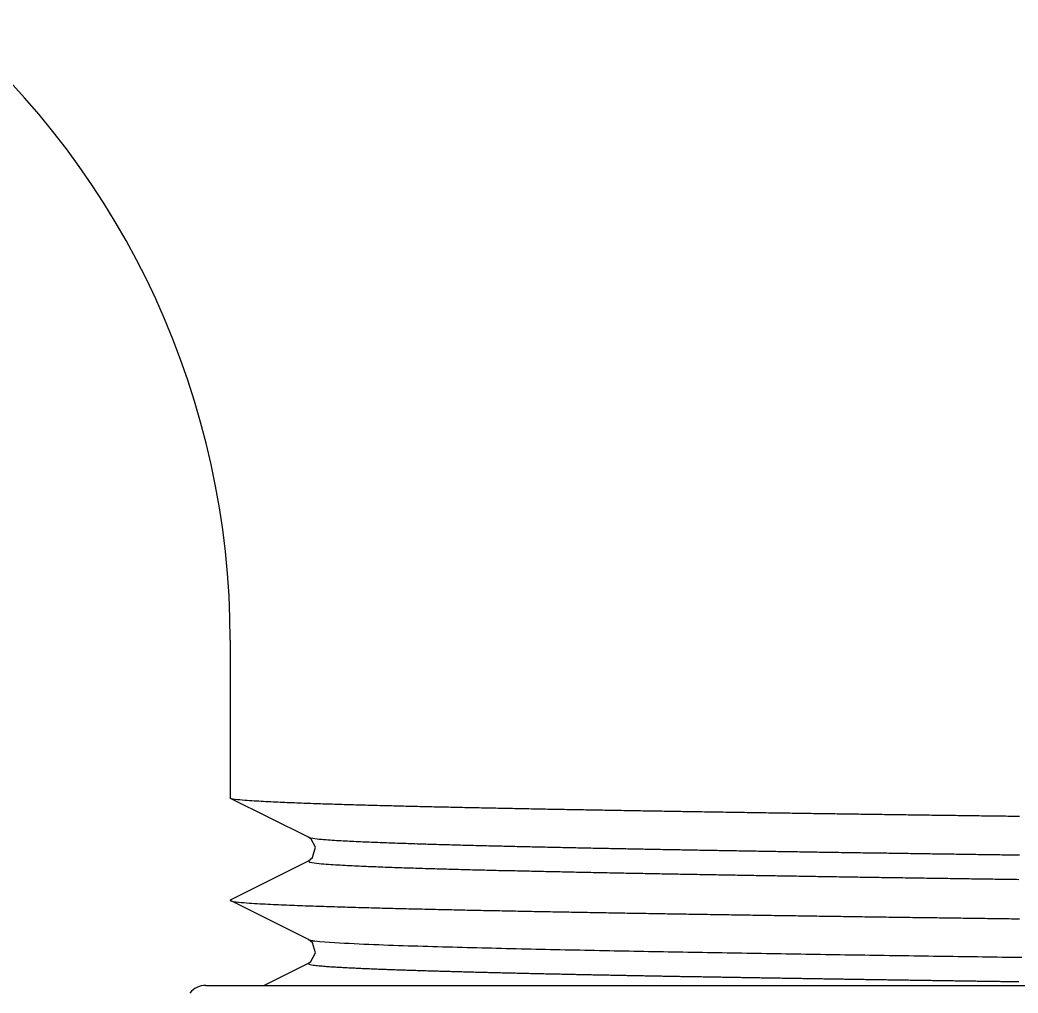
# Model space of a CAD drawing. Header units: millimetres. Extents: x 0 to 3800, y -67 to 2530.
# Drawn here: x 3384.43 to 3399.45, y 898.59 to 913.24 of the extents above; entities that cross this region are included whole.
import ezdxf

# ---------------------------------------------------------------- set-up
doc = ezdxf.new("R2010")
doc.units = ezdxf.units.MM
doc.layers.add('내부선 및 부속', color=4, linetype='Continuous')

msp = doc.modelspace()

# ---------------------------------------------------------------- linework, layer by layer
at = {"layer": '내부선 및 부속', "linetype": 'Continuous'}
for p, q in [((3387.595, 903.901), (3387.595, 901.526)), ((3387.595, 903.901), (3387.595, 901.526)), ((3387.601, 901.52), (3387.595, 901.526)), ((3388.774, 900.933), (3387.601, 901.52)), ((3387.601, 899.992), (3388.774, 900.578)), ((3387.601, 899.992), (3387.595, 899.986)), ((3387.595, 899.986), (3387.601, 899.98)), ((3388.774, 899.393), (3387.601, 899.98)), ((3388.102, 898.703), (3388.774, 899.038)), ((3387.227, 898.703), (3429.025, 898.703))]:
    msp.add_line(p, q, dxfattribs=at)
at = {"layer": '내부선 및 부속', "linetype": 'Continuous', "flags": 128}
for points in [[(3399.478, 901.247), (3399.442, 901.247), (3399.406, 901.248), (3399.371, 901.248), (3399.335, 901.249), (3399.299, 901.249), (3399.264, 901.25), (3399.228, 901.25), (3399.192, 901.25), (3399.157, 901.251), (3399.121, 901.251), (3399.085, 901.252), (3399.05, 901.252), (3399.014, 901.253), (3398.978, 901.253), (3398.943, 901.254), (3398.907, 901.254), (3398.871, 901.255), (3398.836, 901.255), (3398.8, 901.256), (3398.764, 901.256), (3398.729, 901.257), (3398.693, 901.257), (3398.657, 901.258), (3398.622, 901.258), (3398.586, 901.259), (3398.55, 901.259), (3398.514, 901.26), (3398.479, 901.26), (3398.443, 901.26), (3398.407, 901.261), (3398.372, 901.261), (3398.336, 901.262), (3398.3, 901.262), (3398.265, 901.263), (3398.229, 901.263), (3398.193, 901.264), (3398.158, 901.264), (3398.122, 901.265), (3398.086, 901.265), (3398.051, 901.266), (3398.015, 901.266), (3397.979, 901.267), (3397.944, 901.267), (3397.908, 901.268), (3397.872, 901.268), (3397.837, 901.269), (3397.801, 901.269), (3397.765, 901.27), (3397.73, 901.27), (3397.694, 901.271), (3397.658, 901.271), (3397.623, 901.272), (3397.587, 901.272), (3397.551, 901.273), (3397.515, 901.273), (3397.48, 901.274), (3397.444, 901.274), (3397.408, 901.275), (3397.373, 901.275), (3397.337, 901.276), (3397.301, 901.276), (3397.266, 901.277), (3397.23, 901.277), (3397.194, 901.278), (3397.159, 901.278), (3397.123, 901.279), (3397.087, 901.279), (3397.052, 901.28), (3397.016, 901.28), (3396.98, 901.281), (3396.945, 901.281), (3396.909, 901.282), (3396.873, 901.282), (3396.838, 901.283), (3396.802, 901.283), (3396.766, 901.284), (3396.731, 901.284), (3396.695, 901.285), (3396.659, 901.285), (3396.623, 901.286), (3396.588, 901.286), (3396.552, 901.287), (3396.552, 901.287), (3396.516, 901.287), (3396.481, 901.288), (3396.445, 901.288), (3396.409, 901.289), (3396.374, 901.289), (3396.338, 901.29), (3396.302, 901.291), (3396.267, 901.291), (3396.231, 901.292), (3396.195, 901.292), (3396.16, 901.293), (3396.124, 901.293), (3396.088, 901.294), (3396.053, 901.294), (3396.017, 901.295), (3395.981, 901.295), (3395.946, 901.296), (3395.91, 901.296), (3395.874, 901.297), (3395.839, 901.297), (3395.803, 901.298), (3395.767, 901.298), (3395.732, 901.299), (3395.696, 901.299), (3395.66, 901.3), (3395.624, 901.301), (3395.589, 901.301), (3395.553, 901.302), (3395.517, 901.302), (3395.482, 901.303), (3395.446, 901.303), (3395.41, 901.304), (3395.375, 901.304), (3395.339, 901.305), (3395.303, 901.305), (3395.268, 901.306), (3395.232, 901.307), (3395.196, 901.307), (3395.161, 901.308), (3395.125, 901.308), (3395.089, 901.309), (3395.054, 901.309), (3395.018, 901.31), (3394.982, 901.31), (3394.947, 901.311), (3394.911, 901.311), (3394.875, 901.312), (3394.84, 901.313), (3394.804, 901.313), (3394.768, 901.314), (3394.733, 901.314), (3394.697, 901.315), (3394.661, 901.315), (3394.625, 901.316), (3394.59, 901.317), (3394.554, 901.317), (3394.518, 901.318), (3394.483, 901.318), (3394.447, 901.319), (3394.411, 901.319), (3394.376, 901.32), (3394.34, 901.321), (3394.304, 901.321), (3394.269, 901.322), (3394.233, 901.322), (3394.197, 901.323), (3394.162, 901.323), (3394.126, 901.324), (3394.09, 901.325), (3394.055, 901.325), (3394.019, 901.326), (3393.983, 901.326), (3393.948, 901.327), (3393.912, 901.328), (3393.876, 901.328), (3393.841, 901.329), (3393.805, 901.329), (3393.769, 901.33), (3393.734, 901.331), (3393.698, 901.331), (3393.662, 901.332), (3393.626, 901.332), (3393.591, 901.333), (3393.555, 901.334), (3393.519, 901.334), (3393.484, 901.335), (3393.448, 901.335), (3393.412, 901.336), (3393.377, 901.337), (3393.341, 901.337), (3393.305, 901.338), (3393.27, 901.338), (3393.234, 901.339), (3393.198, 901.34), (3393.163, 901.34), (3393.127, 901.341), (3393.091, 901.342), (3393.056, 901.342), (3393.02, 901.343), (3392.984, 901.343), (3392.984, 901.343), (3392.949, 901.344), (3392.913, 901.345), (3392.877, 901.345), (3392.842, 901.346), (3392.806, 901.347), (3392.77, 901.347), (3392.735, 901.348), (3392.699, 901.348), (3392.663, 901.349), (3392.628, 901.35), (3392.592, 901.35), (3392.556, 901.351), (3392.52, 901.352), (3392.485, 901.352), (3392.449, 901.353), (3392.413, 901.354), (3392.378, 901.354), (3392.342, 901.355), (3392.306, 901.356), (3392.271, 901.356), (3392.235, 901.357), (3392.199, 901.358), (3392.164, 901.358), (3392.128, 901.359), (3392.092, 901.36), (3392.057, 901.36), (3392.021, 901.361), (3391.985, 901.362), (3391.95, 901.363), (3391.914, 901.363), (3391.878, 901.364), (3391.843, 901.365), (3391.807, 901.365), (3391.771, 901.366), (3391.736, 901.367), (3391.7, 901.367), (3391.664, 901.368), (3391.629, 901.369), (3391.593, 901.37), (3391.557, 901.37), (3391.522, 901.371), (3391.486, 901.372), (3391.45, 901.372), (3391.415, 901.373), (3391.379, 901.374), (3391.343, 901.375), (3391.307, 901.375), (3391.272, 901.376), (3391.236, 901.377), (3391.2, 901.378), (3391.165, 901.378), (3391.129, 901.379), (3391.093, 901.38), (3391.058, 901.381), (3391.022, 901.381), (3390.986, 901.382), (3390.951, 901.383), (3390.915, 901.384), (3390.879, 901.385), (3390.844, 901.385), (3390.808, 901.386), (3390.772, 901.387), (3390.737, 901.388), (3390.701, 901.389), (3390.665, 901.389), (3390.63, 901.39), (3390.594, 901.391), (3390.558, 901.392), (3390.523, 901.393), (3390.487, 901.393), (3390.451, 901.394), (3390.416, 901.395), (3390.38, 901.396), (3390.344, 901.397), (3390.309, 901.398), (3390.273, 901.399), (3390.237, 901.399), (3390.202, 901.4), (3390.166, 901.401), (3390.13, 901.402), (3390.095, 901.403), (3390.059, 901.404), (3390.023, 901.405), (3389.988, 901.406), (3389.952, 901.407), (3389.916, 901.407), (3389.881, 901.408), (3389.845, 901.409), (3389.809, 901.41), (3389.774, 901.411), (3389.738, 901.412), (3389.702, 901.413), (3389.667, 901.414), (3389.631, 901.415), (3389.595, 901.416), (3389.56, 901.417), (3389.524, 901.418), (3389.488, 901.419), (3389.453, 901.42), (3389.417, 901.421), (3389.417, 901.421), (3389.381, 901.422), (3389.346, 901.423), (3389.31, 901.424), (3389.274, 901.425), (3389.239, 901.426), (3389.203, 901.427), (3389.167, 901.429), (3389.132, 901.43), (3389.096, 901.431), (3389.06, 901.432), (3389.025, 901.433), (3388.989, 901.434), (3388.953, 901.435), (3388.918, 901.437), (3388.882, 901.438), (3388.846, 901.439), (3388.811, 901.44), (3388.775, 901.442), (3388.739, 901.443), (3388.704, 901.444), (3388.668, 901.446), (3388.632, 901.447), (3388.597, 901.448), (3388.561, 901.45), (3388.525, 901.451), (3388.49, 901.452), (3388.454, 901.454), (3388.418, 901.455), (3388.383, 901.457), (3388.347, 901.459), (3388.311, 901.46), (3388.276, 901.462), (3388.24, 901.463), (3388.204, 901.465), (3388.169, 901.467), (3388.133, 901.469), (3388.098, 901.471), (3388.062, 901.473), (3388.026, 901.475), (3387.991, 901.477), (3387.955, 901.479), (3387.919, 901.482), (3387.884, 901.484), (3387.848, 901.486), (3387.813, 901.489), (3387.777, 901.492), (3387.742, 901.496), (3387.706, 901.5), (3387.671, 901.504), (3387.635, 901.509), (3387.601, 901.519), (3387.601, 901.519)], [(3388.774, 900.933), (3388.805, 900.923), (3388.838, 900.918), (3388.871, 900.914), (3388.903, 900.91), (3388.935, 900.906), (3388.968, 900.903), (3389.001, 900.901), (3389.033, 900.898), (3389.066, 900.896), (3389.099, 900.893), (3389.131, 900.891), (3389.164, 900.889), (3389.197, 900.887), (3389.229, 900.885), (3389.262, 900.883), (3389.295, 900.881), (3389.327, 900.88), (3389.36, 900.878), (3389.393, 900.876), (3389.425, 900.875), (3389.458, 900.873), (3389.491, 900.871), (3389.524, 900.87), (3389.556, 900.869), (3389.589, 900.867), (3389.622, 900.866), (3389.654, 900.864), (3389.687, 900.863), (3389.72, 900.862), (3389.753, 900.86), (3389.785, 900.859), (3389.818, 900.858), (3389.851, 900.856), (3389.884, 900.855), (3389.916, 900.854), (3389.949, 900.853), (3389.982, 900.852), (3390.014, 900.85), (3390.047, 900.849), (3390.08, 900.848), (3390.113, 900.847), (3390.145, 900.846), (3390.178, 900.845), (3390.211, 900.844), (3390.243, 900.843), (3390.276, 900.841), (3390.309, 900.84), (3390.342, 900.839), (3390.374, 900.838), (3390.407, 900.837), (3390.44, 900.836), (3390.473, 900.835), (3390.505, 900.834), (3390.538, 900.833), (3390.571, 900.832), (3390.603, 900.831), (3390.636, 900.83), (3390.669, 900.829), (3390.702, 900.828), (3390.734, 900.827), (3390.767, 900.826), (3390.8, 900.825), (3390.833, 900.825), (3390.865, 900.824), (3390.898, 900.823), (3390.931, 900.822), (3390.963, 900.821), (3390.996, 900.82), (3391.029, 900.819), (3391.062, 900.818), (3391.094, 900.817), (3391.127, 900.817), (3391.16, 900.816), (3391.193, 900.815), (3391.225, 900.814), (3391.258, 900.813), (3391.291, 900.812), (3391.324, 900.811), (3391.356, 900.811), (3391.389, 900.81), (3391.422, 900.809), (3391.454, 900.808), (3391.487, 900.807), (3391.52, 900.807), (3391.553, 900.806), (3391.585, 900.805), (3391.618, 900.804), (3391.651, 900.803), (3391.684, 900.803), (3391.716, 900.802), (3391.749, 900.801), (3391.782, 900.8), (3391.815, 900.799), (3391.847, 900.799), (3391.88, 900.798), (3391.913, 900.797), (3391.945, 900.796), (3391.978, 900.796), (3392.011, 900.795), (3392.044, 900.794), (3392.044, 900.794), (3392.076, 900.793), (3392.109, 900.793), (3392.142, 900.792), (3392.175, 900.791), (3392.207, 900.79), (3392.24, 900.79), (3392.273, 900.789), (3392.306, 900.788), (3392.338, 900.788), (3392.371, 900.787), (3392.404, 900.786), (3392.436, 900.785), (3392.469, 900.785), (3392.502, 900.784), (3392.535, 900.783), (3392.567, 900.783), (3392.6, 900.782), (3392.633, 900.781), (3392.666, 900.781), (3392.698, 900.78), (3392.731, 900.779), (3392.764, 900.778), (3392.797, 900.778), (3392.829, 900.777), (3392.862, 900.776), (3392.895, 900.776), (3392.928, 900.775), (3392.96, 900.774), (3392.993, 900.774), (3393.026, 900.773), (3393.058, 900.772), (3393.091, 900.772), (3393.124, 900.771), (3393.157, 900.77), (3393.189, 900.77), (3393.222, 900.769), (3393.255, 900.769), (3393.288, 900.768), (3393.32, 900.767), (3393.353, 900.767), (3393.386, 900.766), (3393.419, 900.765), (3393.451, 900.765), (3393.484, 900.764), (3393.517, 900.763), (3393.55, 900.763), (3393.582, 900.762), (3393.615, 900.762), (3393.648, 900.761), (3393.68, 900.76), (3393.713, 900.76), (3393.746, 900.759), (3393.779, 900.758), (3393.811, 900.758), (3393.844, 900.757), (3393.877, 900.757), (3393.91, 900.756), (3393.942, 900.755), (3393.975, 900.755), (3394.008, 900.754), (3394.041, 900.754), (3394.073, 900.753), (3394.106, 900.752), (3394.139, 900.752), (3394.172, 900.751), (3394.204, 900.751), (3394.237, 900.75), (3394.27, 900.749), (3394.302, 900.749), (3394.335, 900.748), (3394.368, 900.748), (3394.401, 900.747), (3394.433, 900.746), (3394.466, 900.746), (3394.499, 900.745), (3394.532, 900.745), (3394.564, 900.744), (3394.597, 900.743), (3394.63, 900.743), (3394.663, 900.742), (3394.695, 900.742), (3394.728, 900.741), (3394.761, 900.741), (3394.794, 900.74), (3394.826, 900.739), (3394.859, 900.739), (3394.892, 900.738), (3394.924, 900.738), (3394.957, 900.737), (3394.99, 900.737), (3395.023, 900.736), (3395.055, 900.736), (3395.088, 900.735), (3395.121, 900.734), (3395.154, 900.734), (3395.186, 900.733), (3395.219, 900.733), (3395.252, 900.732), (3395.285, 900.732), (3395.317, 900.731), (3395.317, 900.731), (3395.35, 900.73), (3395.383, 900.73), (3395.416, 900.729), (3395.448, 900.729), (3395.481, 900.728), (3395.514, 900.728), (3395.547, 900.727), (3395.579, 900.727), (3395.612, 900.726), (3395.645, 900.726), (3395.677, 900.725), (3395.71, 900.724), (3395.743, 900.724), (3395.776, 900.723), (3395.808, 900.723), (3395.841, 900.722), (3395.874, 900.722), (3395.907, 900.721), (3395.939, 900.721), (3395.972, 900.72), (3396.005, 900.72), (3396.038, 900.719), (3396.07, 900.719), (3396.103, 900.718), (3396.136, 900.718), (3396.169, 900.717), (3396.201, 900.716), (3396.234, 900.716), (3396.267, 900.715), (3396.3, 900.715), (3396.332, 900.714), (3396.365, 900.714), (3396.398, 900.713), (3396.43, 900.713), (3396.463, 900.712), (3396.496, 900.712), (3396.529, 900.711), (3396.561, 900.711), (3396.594, 900.71), (3396.627, 900.71), (3396.66, 900.709), (3396.692, 900.709), (3396.725, 900.708), (3396.758, 900.708), (3396.791, 900.707), (3396.823, 900.707), (3396.856, 900.706), (3396.889, 900.706), (3396.922, 900.705), (3396.954, 900.705), (3396.987, 900.704), (3397.02, 900.704), (3397.053, 900.703), (3397.085, 900.703), (3397.118, 900.702), (3397.151, 900.702), (3397.183, 900.701), (3397.216, 900.701), (3397.249, 900.7), (3397.282, 900.7), (3397.314, 900.699), (3397.347, 900.699), (3397.38, 900.698), (3397.413, 900.698), (3397.445, 900.697), (3397.478, 900.697), (3397.511, 900.696), (3397.544, 900.696), (3397.576, 900.695), (3397.609, 900.695), (3397.642, 900.694), (3397.675, 900.694), (3397.707, 900.693), (3397.74, 900.693), (3397.773, 900.692), (3397.806, 900.692), (3397.838, 900.691), (3397.871, 900.691), (3397.904, 900.69), (3397.936, 900.69), (3397.969, 900.689), (3398.002, 900.689), (3398.035, 900.688), (3398.067, 900.688), (3398.1, 900.687), (3398.133, 900.687), (3398.166, 900.686), (3398.198, 900.686), (3398.231, 900.685), (3398.264, 900.685), (3398.297, 900.684), (3398.329, 900.684), (3398.362, 900.683), (3398.395, 900.683), (3398.428, 900.682), (3398.46, 900.682), (3398.493, 900.682), (3398.526, 900.681), (3398.559, 900.681), (3398.591, 900.68), (3398.591, 900.68), (3398.624, 900.68), (3398.657, 900.679), (3398.689, 900.679), (3398.722, 900.678), (3398.755, 900.678), (3398.788, 900.677), (3398.82, 900.677), (3398.853, 900.676), (3398.886, 900.676), (3398.919, 900.675), (3398.951, 900.675), (3398.984, 900.674), (3399.017, 900.674), (3399.05, 900.673), (3399.082, 900.673), (3399.115, 900.673), (3399.148, 900.672), (3399.181, 900.672), (3399.213, 900.671), (3399.246, 900.671), (3399.279, 900.67), (3399.312, 900.67), (3399.344, 900.669), (3399.377, 900.669), (3399.41, 900.668), (3399.442, 900.668), (3399.475, 900.667)], [(3388.774, 900.578), (3388.834, 900.627), (3388.879, 900.786), (3388.812, 900.907), (3388.774, 900.933)], [(3388.774, 900.578), (3388.791, 900.56), (3388.826, 900.552), (3388.861, 900.547), (3388.896, 900.543), (3388.932, 900.54), (3388.967, 900.536), (3389.003, 900.533), (3389.038, 900.531), (3389.074, 900.528), (3389.109, 900.525), (3389.145, 900.523), (3389.18, 900.521), (3389.216, 900.519), (3389.251, 900.517), (3389.287, 900.515), (3389.323, 900.513), (3389.358, 900.511), (3389.394, 900.509), (3389.429, 900.507), (3389.465, 900.506), (3389.5, 900.504), (3389.536, 900.502), (3389.571, 900.501), (3389.607, 900.499), (3389.643, 900.498), (3389.678, 900.496), (3389.714, 900.495), (3389.749, 900.493), (3389.785, 900.492), (3389.82, 900.49), (3389.856, 900.489), (3389.892, 900.488), (3389.927, 900.486), (3389.963, 900.485), (3389.998, 900.484), (3390.034, 900.482), (3390.069, 900.481), (3390.105, 900.48), (3390.141, 900.479), (3390.176, 900.477), (3390.212, 900.476), (3390.247, 900.475), (3390.283, 900.474), (3390.318, 900.473), (3390.354, 900.472), (3390.39, 900.47), (3390.425, 900.469), (3390.461, 900.468), (3390.496, 900.467), (3390.532, 900.466), (3390.567, 900.465), (3390.603, 900.464), (3390.639, 900.463), (3390.674, 900.462), (3390.71, 900.461), (3390.745, 900.46), (3390.781, 900.459), (3390.817, 900.458), (3390.852, 900.457), (3390.888, 900.456), (3390.923, 900.455), (3390.959, 900.454), (3390.994, 900.453), (3391.03, 900.452), (3391.066, 900.451), (3391.101, 900.45), (3391.137, 900.449), (3391.172, 900.448), (3391.208, 900.447), (3391.244, 900.446), (3391.279, 900.445), (3391.315, 900.444), (3391.35, 900.444), (3391.386, 900.443), (3391.421, 900.442), (3391.457, 900.441), (3391.493, 900.44), (3391.528, 900.439), (3391.564, 900.438), (3391.599, 900.437), (3391.635, 900.436), (3391.671, 900.436), (3391.706, 900.435), (3391.742, 900.434), (3391.777, 900.433), (3391.813, 900.432), (3391.849, 900.431), (3391.884, 900.431), (3391.92, 900.43), (3391.955, 900.429), (3391.991, 900.428), (3392.026, 900.427), (3392.062, 900.426), (3392.098, 900.426), (3392.133, 900.425), (3392.169, 900.424), (3392.204, 900.423), (3392.24, 900.422), (3392.276, 900.422), (3392.311, 900.421), (3392.311, 900.421), (3392.347, 900.42), (3392.382, 900.419), (3392.418, 900.419), (3392.454, 900.418), (3392.489, 900.417), (3392.525, 900.416), (3392.56, 900.416), (3392.596, 900.415), (3392.631, 900.414), (3392.667, 900.413), (3392.703, 900.413), (3392.738, 900.412), (3392.774, 900.411), (3392.809, 900.41), (3392.845, 900.41), (3392.881, 900.409), (3392.916, 900.408), (3392.952, 900.407), (3392.987, 900.407), (3393.023, 900.406), (3393.059, 900.405), (3393.094, 900.404), (3393.13, 900.404), (3393.165, 900.403), (3393.201, 900.402), (3393.236, 900.402), (3393.272, 900.401), (3393.308, 900.4), (3393.343, 900.4), (3393.379, 900.399), (3393.414, 900.398), (3393.45, 900.397), (3393.486, 900.397), (3393.521, 900.396), (3393.557, 900.395), (3393.592, 900.395), (3393.628, 900.394), (3393.664, 900.393), (3393.699, 900.393), (3393.735, 900.392), (3393.77, 900.391), (3393.806, 900.391), (3393.842, 900.39), (3393.877, 900.389), (3393.913, 900.389), (3393.948, 900.388), (3393.984, 900.387), (3394.019, 900.387), (3394.055, 900.386), (3394.091, 900.385), (3394.126, 900.385), (3394.162, 900.384), (3394.197, 900.383), (3394.233, 900.383), (3394.269, 900.382), (3394.304, 900.381), (3394.34, 900.381), (3394.375, 900.38), (3394.411, 900.38), (3394.447, 900.379), (3394.482, 900.378), (3394.518, 900.378), (3394.553, 900.377), (3394.589, 900.376), (3394.625, 900.376), (3394.66, 900.375), (3394.696, 900.374), (3394.731, 900.374), (3394.767, 900.373), (3394.802, 900.373), (3394.838, 900.372), (3394.874, 900.371), (3394.909, 900.371), (3394.945, 900.37), (3394.98, 900.37), (3395.016, 900.369), (3395.052, 900.368), (3395.087, 900.368), (3395.123, 900.367), (3395.158, 900.366), (3395.194, 900.366), (3395.23, 900.365), (3395.265, 900.365), (3395.301, 900.364), (3395.336, 900.363), (3395.372, 900.363), (3395.408, 900.362), (3395.443, 900.362), (3395.479, 900.361), (3395.514, 900.36), (3395.55, 900.36), (3395.586, 900.359), (3395.621, 900.359), (3395.657, 900.358), (3395.692, 900.357), (3395.728, 900.357), (3395.763, 900.356), (3395.799, 900.356), (3395.835, 900.355), (3395.87, 900.355), (3395.87, 900.355), (3395.906, 900.354), (3395.941, 900.353), (3395.977, 900.353), (3396.013, 900.352), (3396.048, 900.352), (3396.084, 900.351), (3396.119, 900.351), (3396.155, 900.35), (3396.191, 900.349), (3396.226, 900.349), (3396.262, 900.348), (3396.297, 900.348), (3396.333, 900.347), (3396.369, 900.347), (3396.404, 900.346), (3396.44, 900.345), (3396.475, 900.345), (3396.511, 900.344), (3396.546, 900.344), (3396.582, 900.343), (3396.618, 900.343), (3396.653, 900.342), (3396.689, 900.341), (3396.724, 900.341), (3396.76, 900.34), (3396.796, 900.34), (3396.831, 900.339), (3396.867, 900.339), (3396.902, 900.338), (3396.938, 900.338), (3396.974, 900.337), (3397.009, 900.337), (3397.045, 900.336), (3397.08, 900.335), (3397.116, 900.335), (3397.152, 900.334), (3397.187, 900.334), (3397.223, 900.333), (3397.258, 900.333), (3397.294, 900.332), (3397.33, 900.332), (3397.365, 900.331), (3397.401, 900.33), (3397.436, 900.33), (3397.472, 900.329), (3397.507, 900.329), (3397.543, 900.328), (3397.579, 900.328), (3397.614, 900.327), (3397.65, 900.327), (3397.685, 900.326), (3397.721, 900.326), (3397.757, 900.325), (3397.792, 900.325), (3397.828, 900.324), (3397.863, 900.324), (3397.899, 900.323), (3397.935, 900.322), (3397.97, 900.322), (3398.006, 900.321), (3398.041, 900.321), (3398.077, 900.32), (3398.113, 900.32), (3398.148, 900.319), (3398.184, 900.319), (3398.219, 900.318), (3398.255, 900.318), (3398.291, 900.317), (3398.326, 900.317), (3398.362, 900.316), (3398.397, 900.316), (3398.433, 900.315), (3398.469, 900.315), (3398.504, 900.314), (3398.54, 900.314), (3398.575, 900.313), (3398.611, 900.313), (3398.646, 900.312), (3398.682, 900.311), (3398.718, 900.311), (3398.753, 900.31), (3398.789, 900.31), (3398.824, 900.309), (3398.86, 900.309), (3398.896, 900.308), (3398.931, 900.308), (3398.967, 900.307), (3399.002, 900.307), (3399.038, 900.306), (3399.074, 900.306), (3399.109, 900.305), (3399.145, 900.305), (3399.18, 900.304), (3399.216, 900.304), (3399.252, 900.303), (3399.287, 900.303), (3399.323, 900.302), (3399.358, 900.302), (3399.394, 900.301), (3399.43, 900.301), (3399.43, 900.301), (3399.465, 900.3)], [(3387.601, 899.979), (3387.64, 899.969), (3387.68, 899.963), (3387.72, 899.959), (3387.759, 899.954), (3387.799, 899.95), (3387.839, 899.947), (3387.879, 899.944), (3387.919, 899.942), (3387.96, 899.939), (3388, 899.937), (3388.04, 899.934), (3388.08, 899.932), (3388.12, 899.93), (3388.16, 899.928), (3388.2, 899.926), (3388.24, 899.924), (3388.28, 899.922), (3388.32, 899.92), (3388.36, 899.918), (3388.4, 899.916), (3388.441, 899.915), (3388.481, 899.913), (3388.521, 899.911), (3388.561, 899.91), (3388.601, 899.908), (3388.641, 899.907), (3388.681, 899.905), (3388.721, 899.904), (3388.761, 899.902), (3388.802, 899.901), (3388.842, 899.899), (3388.882, 899.898), (3388.922, 899.897), (3388.962, 899.895), (3389.002, 899.894), (3389.042, 899.893), (3389.082, 899.891), (3389.122, 899.89), (3389.163, 899.889), (3389.203, 899.888), (3389.243, 899.886), (3389.283, 899.885), (3389.323, 899.884), (3389.363, 899.883), (3389.403, 899.882), (3389.443, 899.88), (3389.484, 899.879), (3389.524, 899.878), (3389.564, 899.877), (3389.604, 899.876), (3389.644, 899.875), (3389.684, 899.874), (3389.724, 899.873), (3389.764, 899.872), (3389.805, 899.871), (3389.845, 899.869), (3389.885, 899.868), (3389.925, 899.867), (3389.965, 899.866), (3390.005, 899.865), (3390.045, 899.864), (3390.085, 899.863), (3390.126, 899.862), (3390.166, 899.861), (3390.206, 899.86), (3390.246, 899.859), (3390.286, 899.858), (3390.326, 899.857), (3390.366, 899.856), (3390.406, 899.856), (3390.447, 899.855), (3390.487, 899.854), (3390.527, 899.853), (3390.567, 899.852), (3390.607, 899.851), (3390.647, 899.85), (3390.687, 899.849), (3390.727, 899.848), (3390.768, 899.847), (3390.808, 899.846), (3390.848, 899.845), (3390.888, 899.845), (3390.928, 899.844), (3390.968, 899.843), (3391.008, 899.842), (3391.049, 899.841), (3391.089, 899.84), (3391.129, 899.839), (3391.169, 899.838), (3391.209, 899.838), (3391.249, 899.837), (3391.289, 899.836), (3391.329, 899.835), (3391.37, 899.834), (3391.41, 899.833), (3391.45, 899.833), (3391.49, 899.832), (3391.53, 899.831), (3391.57, 899.83), (3391.61, 899.829), (3391.61, 899.829), (3391.65, 899.829), (3391.691, 899.828), (3391.731, 899.827), (3391.771, 899.826), (3391.811, 899.825), (3391.851, 899.825), (3391.891, 899.824), (3391.931, 899.823), (3391.972, 899.822), (3392.012, 899.821), (3392.052, 899.821), (3392.092, 899.82), (3392.132, 899.819), (3392.172, 899.818), (3392.212, 899.818), (3392.252, 899.817), (3392.293, 899.816), (3392.333, 899.815), (3392.373, 899.815), (3392.413, 899.814), (3392.453, 899.813), (3392.493, 899.812), (3392.533, 899.812), (3392.574, 899.811), (3392.614, 899.81), (3392.654, 899.809), (3392.694, 899.809), (3392.734, 899.808), (3392.774, 899.807), (3392.814, 899.807), (3392.854, 899.806), (3392.895, 899.805), (3392.935, 899.804), (3392.975, 899.804), (3393.015, 899.803), (3393.055, 899.802), (3393.095, 899.802), (3393.135, 899.801), (3393.176, 899.8), (3393.216, 899.8), (3393.256, 899.799), (3393.296, 899.798), (3393.336, 899.797), (3393.376, 899.797), (3393.416, 899.796), (3393.456, 899.795), (3393.497, 899.795), (3393.537, 899.794), (3393.577, 899.793), (3393.617, 899.793), (3393.657, 899.792), (3393.697, 899.791), (3393.737, 899.791), (3393.778, 899.79), (3393.818, 899.789), (3393.858, 899.789), (3393.898, 899.788), (3393.938, 899.787), (3393.978, 899.787), (3394.018, 899.786), (3394.058, 899.785), (3394.099, 899.785), (3394.139, 899.784), (3394.179, 899.783), (3394.219, 899.783), (3394.259, 899.782), (3394.299, 899.781), (3394.339, 899.781), (3394.38, 899.78), (3394.42, 899.779), (3394.46, 899.779), (3394.5, 899.778), (3394.54, 899.777), (3394.58, 899.777), (3394.62, 899.776), (3394.66, 899.776), (3394.701, 899.775), (3394.741, 899.774), (3394.781, 899.774), (3394.821, 899.773), (3394.861, 899.772), (3394.901, 899.772), (3394.941, 899.771), (3394.982, 899.771), (3395.022, 899.77), (3395.062, 899.769), (3395.102, 899.769), (3395.142, 899.768), (3395.182, 899.767), (3395.222, 899.767), (3395.262, 899.766), (3395.303, 899.766), (3395.343, 899.765), (3395.383, 899.764), (3395.423, 899.764), (3395.463, 899.763), (3395.503, 899.763), (3395.543, 899.762), (3395.584, 899.761), (3395.624, 899.761), (3395.624, 899.761), (3395.664, 899.76), (3395.704, 899.759), (3395.744, 899.759), (3395.784, 899.758), (3395.824, 899.758), (3395.865, 899.757), (3395.905, 899.756), (3395.945, 899.756), (3395.985, 899.755), (3396.025, 899.755), (3396.065, 899.754), (3396.105, 899.754), (3396.145, 899.753), (3396.186, 899.752), (3396.226, 899.752), (3396.266, 899.751), (3396.306, 899.751), (3396.346, 899.75), (3396.386, 899.749), (3396.426, 899.749), (3396.467, 899.748), (3396.507, 899.748), (3396.547, 899.747), (3396.587, 899.746), (3396.627, 899.746), (3396.667, 899.745), (3396.707, 899.745), (3396.748, 899.744), (3396.788, 899.744), (3396.828, 899.743), (3396.868, 899.742), (3396.908, 899.742), (3396.948, 899.741), (3396.988, 899.741), (3397.028, 899.74), (3397.069, 899.74), (3397.109, 899.739), (3397.149, 899.738), (3397.189, 899.738), (3397.229, 899.737), (3397.269, 899.737), (3397.309, 899.736), (3397.35, 899.736), (3397.39, 899.735), (3397.43, 899.735), (3397.47, 899.734), (3397.51, 899.733), (3397.55, 899.733), (3397.59, 899.732), (3397.63, 899.732), (3397.671, 899.731), (3397.711, 899.731), (3397.751, 899.73), (3397.791, 899.73), (3397.831, 899.729), (3397.871, 899.728), (3397.911, 899.728), (3397.952, 899.727), (3397.992, 899.727), (3398.032, 899.726), (3398.072, 899.726), (3398.112, 899.725), (3398.152, 899.725), (3398.192, 899.724), (3398.233, 899.724), (3398.273, 899.723), (3398.313, 899.722), (3398.353, 899.722), (3398.393, 899.721), (3398.433, 899.721), (3398.473, 899.72), (3398.513, 899.72), (3398.554, 899.719), (3398.594, 899.719), (3398.634, 899.718), (3398.674, 899.718), (3398.714, 899.717), (3398.754, 899.716), (3398.794, 899.716), (3398.835, 899.715), (3398.875, 899.715), (3398.915, 899.714), (3398.955, 899.714), (3398.995, 899.713), (3399.035, 899.713), (3399.075, 899.712), (3399.116, 899.712), (3399.156, 899.711), (3399.196, 899.711), (3399.236, 899.71), (3399.276, 899.71), (3399.316, 899.709), (3399.356, 899.708), (3399.396, 899.708), (3399.437, 899.707), (3399.477, 899.707)], [(3388.774, 899.393), (3388.775, 899.393), (3388.775, 899.392), (3388.776, 899.392), (3388.776, 899.392), (3388.777, 899.391), (3388.777, 899.391), (3388.778, 899.391), (3388.779, 899.391), (3388.779, 899.391), (3388.78, 899.39), (3388.78, 899.39), (3388.781, 899.39), (3388.782, 899.39), (3388.782, 899.39), (3388.783, 899.389), (3388.783, 899.389), (3388.784, 899.389), (3388.785, 899.389), (3388.785, 899.389), (3388.786, 899.388), (3388.786, 899.388), (3388.787, 899.388), (3388.788, 899.388), (3388.788, 899.388), (3388.789, 899.388), (3388.789, 899.387), (3388.79, 899.387), (3388.791, 899.387), (3388.791, 899.387), (3388.792, 899.387), (3388.792, 899.387), (3388.793, 899.386), (3388.794, 899.386), (3388.794, 899.386), (3388.795, 899.386), (3388.795, 899.386), (3388.796, 899.386), (3388.797, 899.386), (3388.797, 899.385), (3388.798, 899.385), (3388.798, 899.385), (3388.799, 899.385), (3388.8, 899.385), (3388.8, 899.385), (3388.801, 899.385), (3388.802, 899.384), (3388.802, 899.384), (3388.803, 899.384), (3388.803, 899.384), (3388.804, 899.384), (3388.805, 899.384), (3388.805, 899.384), (3388.806, 899.383), (3388.806, 899.383), (3388.807, 899.383), (3388.808, 899.383), (3388.808, 899.383), (3388.809, 899.383), (3388.809, 899.383), (3388.81, 899.383), (3388.811, 899.382), (3388.811, 899.382), (3388.812, 899.382), (3388.813, 899.382), (3388.813, 899.382), (3388.814, 899.382), (3388.814, 899.382), (3388.815, 899.382), (3388.816, 899.381), (3388.816, 899.381), (3388.817, 899.381), (3388.817, 899.381), (3388.818, 899.381), (3388.819, 899.381), (3388.819, 899.381), (3388.82, 899.381), (3388.821, 899.381), (3388.821, 899.38), (3388.822, 899.38), (3388.822, 899.38), (3388.823, 899.38), (3388.824, 899.38), (3388.824, 899.38), (3388.825, 899.38), (3388.826, 899.38), (3388.826, 899.38), (3388.827, 899.38), (3388.827, 899.379), (3388.828, 899.379), (3388.829, 899.379), (3388.829, 899.379), (3388.83, 899.379), (3388.83, 899.379), (3388.831, 899.379), (3388.832, 899.379), (3388.832, 899.379), (3388.833, 899.379), (3388.834, 899.379), (3388.834, 899.378), (3388.835, 899.378), (3388.835, 899.378), (3388.835, 899.378), (3388.836, 899.378), (3388.837, 899.378), (3388.837, 899.378), (3388.838, 899.378), (3388.839, 899.378), (3388.839, 899.378), (3388.84, 899.378), (3388.84, 899.378), (3388.841, 899.377), (3388.842, 899.377), (3388.842, 899.377), (3388.843, 899.377), (3388.843, 899.377), (3388.844, 899.377), (3388.845, 899.377), (3388.845, 899.377), (3388.846, 899.377), (3388.847, 899.377), (3388.847, 899.377), (3388.848, 899.377), (3388.848, 899.376), (3388.849, 899.376), (3388.85, 899.376), (3388.85, 899.376), (3388.851, 899.376), (3388.852, 899.376), (3388.852, 899.376), (3388.853, 899.376), (3388.853, 899.376), (3388.854, 899.376), (3388.855, 899.376), (3388.855, 899.376), (3388.856, 899.376), (3388.857, 899.375), (3388.857, 899.375), (3388.858, 899.375), (3388.858, 899.375), (3388.859, 899.375), (3388.86, 899.375), (3388.86, 899.375), (3388.861, 899.375), (3388.862, 899.375), (3388.862, 899.375), (3388.863, 899.375), (3388.863, 899.375), (3388.864, 899.375), (3388.865, 899.374), (3388.865, 899.374), (3388.866, 899.374), (3388.866, 899.374), (3388.867, 899.374), (3388.868, 899.374), (3388.868, 899.374), (3388.869, 899.374), (3388.87, 899.374), (3388.87, 899.374), (3388.871, 899.374), (3388.871, 899.374), (3388.871, 899.374)], [(3388.774, 899.038), (3388.809, 899.062), (3388.88, 899.194), (3388.835, 899.343), (3388.774, 899.393)], [(3388.871, 899.374), (3388.945, 899.366), (3389.019, 899.359), (3389.092, 899.354), (3389.166, 899.349), (3389.24, 899.345), (3389.314, 899.341), (3389.387, 899.337), (3389.461, 899.333), (3389.535, 899.33), (3389.609, 899.326), (3389.683, 899.323), (3389.757, 899.32), (3389.83, 899.317), (3389.904, 899.314), (3389.978, 899.311), (3390.052, 899.309), (3390.126, 899.306), (3390.2, 899.304), (3390.274, 899.301), (3390.347, 899.299), (3390.421, 899.297), (3390.495, 899.295), (3390.569, 899.292), (3390.643, 899.29), (3390.717, 899.288), (3390.791, 899.286), (3390.865, 899.284), (3390.939, 899.282), (3391.012, 899.28), (3391.086, 899.278), (3391.16, 899.276), (3391.234, 899.274), (3391.308, 899.272), (3391.382, 899.27), (3391.456, 899.268), (3391.53, 899.267), (3391.604, 899.265), (3391.677, 899.263), (3391.751, 899.261), (3391.825, 899.259), (3391.899, 899.258), (3391.973, 899.256), (3392.047, 899.254), (3392.121, 899.253), (3392.195, 899.251), (3392.268, 899.249), (3392.342, 899.248), (3392.416, 899.246), (3392.49, 899.244), (3392.564, 899.243), (3392.638, 899.241), (3392.712, 899.24), (3392.786, 899.238), (3392.86, 899.237), (3392.934, 899.235), (3393.007, 899.234), (3393.081, 899.232), (3393.155, 899.231), (3393.229, 899.229), (3393.303, 899.228), (3393.377, 899.226), (3393.451, 899.225), (3393.525, 899.223), (3393.599, 899.222), (3393.672, 899.221), (3393.746, 899.219), (3393.82, 899.218), (3393.894, 899.216), (3393.968, 899.215), (3394.042, 899.214), (3394.116, 899.212), (3394.19, 899.211), (3394.264, 899.21), (3394.338, 899.208), (3394.411, 899.207), (3394.485, 899.206), (3394.559, 899.204), (3394.633, 899.203), (3394.707, 899.202), (3394.781, 899.2), (3394.855, 899.199), (3394.929, 899.198), (3395.003, 899.197), (3395.076, 899.195), (3395.15, 899.194), (3395.224, 899.193), (3395.298, 899.192), (3395.372, 899.19), (3395.446, 899.189), (3395.52, 899.188), (3395.594, 899.187), (3395.668, 899.185), (3395.742, 899.184), (3395.815, 899.183), (3395.889, 899.182), (3395.963, 899.181), (3396.037, 899.179), (3396.111, 899.178), (3396.185, 899.177), (3396.259, 899.176), (3396.259, 899.176), (3396.333, 899.175), (3396.407, 899.173), (3396.481, 899.172), (3396.554, 899.171), (3396.628, 899.17), (3396.702, 899.169), (3396.776, 899.168), (3396.85, 899.166), (3396.924, 899.165), (3396.998, 899.164), (3397.072, 899.163), (3397.146, 899.162), (3397.22, 899.161), (3397.293, 899.16), (3397.367, 899.158), (3397.441, 899.157), (3397.515, 899.156), (3397.589, 899.155), (3397.663, 899.154), (3397.737, 899.153), (3397.811, 899.152), (3397.885, 899.151), (3397.959, 899.15), (3398.032, 899.148), (3398.106, 899.147), (3398.18, 899.146), (3398.254, 899.145), (3398.328, 899.144), (3398.402, 899.143), (3398.476, 899.142), (3398.55, 899.141), (3398.624, 899.14), (3398.698, 899.139), (3398.771, 899.138), (3398.845, 899.137), (3398.919, 899.135), (3398.993, 899.134), (3399.067, 899.133), (3399.141, 899.132), (3399.215, 899.131), (3399.289, 899.13), (3399.363, 899.129), (3399.437, 899.128), (3399.51, 899.127)], [(3388.774, 899.038), (3388.778, 899.023), (3388.8, 899.018), (3388.822, 899.013), (3388.844, 899.01), (3388.866, 899.007), (3388.889, 899.004), (3388.911, 899.002), (3388.933, 899), (3388.956, 898.998), (3388.978, 898.996), (3389, 898.994), (3389.023, 898.992), (3389.045, 898.99), (3389.067, 898.989), (3389.09, 898.987), (3389.112, 898.985), (3389.134, 898.984), (3389.157, 898.983), (3389.179, 898.981), (3389.201, 898.98), (3389.224, 898.978), (3389.246, 898.977), (3389.269, 898.976), (3389.291, 898.975), (3389.313, 898.973), (3389.336, 898.972), (3389.358, 898.971), (3389.381, 898.97), (3389.403, 898.969), (3389.425, 898.968), (3389.448, 898.967), (3389.47, 898.966), (3389.493, 898.964), (3389.515, 898.963), (3389.537, 898.962), (3389.56, 898.961), (3389.582, 898.96), (3389.605, 898.959), (3389.627, 898.958), (3389.649, 898.957), (3389.672, 898.957), (3389.694, 898.956), (3389.717, 898.955), (3389.739, 898.954), (3389.761, 898.953), (3389.784, 898.952), (3389.806, 898.951), (3389.829, 898.95), (3389.851, 898.949), (3389.873, 898.948), (3389.896, 898.948), (3389.918, 898.947), (3389.941, 898.946), (3389.963, 898.945), (3389.985, 898.944), (3390.008, 898.944), (3390.03, 898.943), (3390.053, 898.942), (3390.075, 898.941), (3390.097, 898.94), (3390.12, 898.94), (3390.142, 898.939), (3390.165, 898.938), (3390.187, 898.937), (3390.209, 898.937), (3390.232, 898.936), (3390.254, 898.935), (3390.277, 898.934), (3390.299, 898.934), (3390.321, 898.933), (3390.344, 898.932), (3390.366, 898.931), (3390.389, 898.931), (3390.411, 898.93), (3390.434, 898.929), (3390.456, 898.929), (3390.478, 898.928), (3390.501, 898.927), (3390.523, 898.927), (3390.546, 898.926), (3390.568, 898.925), (3390.59, 898.925), (3390.613, 898.924), (3390.635, 898.923), (3390.658, 898.923), (3390.68, 898.922), (3390.702, 898.921), (3390.725, 898.921), (3390.747, 898.92), (3390.77, 898.919), (3390.792, 898.919), (3390.815, 898.918), (3390.837, 898.917), (3390.859, 898.917), (3390.882, 898.916), (3390.904, 898.916), (3390.927, 898.915), (3390.949, 898.914), (3390.971, 898.914), (3390.994, 898.913), (3390.994, 898.913), (3391.016, 898.912), (3391.039, 898.912), (3391.061, 898.911), (3391.083, 898.911), (3391.106, 898.91), (3391.128, 898.909), (3391.151, 898.909), (3391.173, 898.908), (3391.196, 898.908), (3391.218, 898.907), (3391.24, 898.906), (3391.263, 898.906), (3391.285, 898.905), (3391.308, 898.905), (3391.33, 898.904), (3391.352, 898.904), (3391.375, 898.903), (3391.397, 898.902), (3391.42, 898.902), (3391.442, 898.901), (3391.464, 898.901), (3391.487, 898.9), (3391.509, 898.9), (3391.532, 898.899), (3391.554, 898.899), (3391.577, 898.898), (3391.599, 898.897), (3391.621, 898.897), (3391.644, 898.896), (3391.666, 898.896), (3391.689, 898.895), (3391.711, 898.895), (3391.733, 898.894), (3391.756, 898.894), (3391.778, 898.893), (3391.801, 898.893), (3391.823, 898.892), (3391.845, 898.892), (3391.868, 898.891), (3391.89, 898.891), (3391.913, 898.89), (3391.935, 898.889), (3391.958, 898.889), (3391.98, 898.888), (3392.002, 898.888), (3392.025, 898.887), (3392.047, 898.887), (3392.07, 898.886), (3392.092, 898.886), (3392.114, 898.885), (3392.137, 898.885), (3392.159, 898.884), (3392.182, 898.884), (3392.204, 898.883), (3392.227, 898.883), (3392.249, 898.882), (3392.271, 898.882), (3392.294, 898.881), (3392.316, 898.881), (3392.339, 898.88), (3392.361, 898.88), (3392.383, 898.879), (3392.406, 898.879), (3392.428, 898.878), (3392.451, 898.878), (3392.473, 898.878), (3392.496, 898.877), (3392.518, 898.877), (3392.54, 898.876), (3392.563, 898.876), (3392.585, 898.875), (3392.608, 898.875), (3392.63, 898.874), (3392.652, 898.874), (3392.675, 898.873), (3392.697, 898.873), (3392.72, 898.872), (3392.742, 898.872), (3392.764, 898.871), (3392.787, 898.871), (3392.809, 898.87), (3392.832, 898.87), (3392.854, 898.87), (3392.877, 898.869), (3392.899, 898.869), (3392.921, 898.868), (3392.944, 898.868), (3392.966, 898.867), (3392.989, 898.867), (3393.011, 898.866), (3393.033, 898.866), (3393.056, 898.865), (3393.078, 898.865), (3393.101, 898.865), (3393.123, 898.864), (3393.146, 898.864), (3393.168, 898.863), (3393.19, 898.863), (3393.213, 898.862), (3393.235, 898.862), (3393.235, 898.862), (3393.258, 898.861), (3393.28, 898.861), (3393.302, 898.861), (3393.325, 898.86), (3393.347, 898.86), (3393.37, 898.859), (3393.392, 898.859), (3393.415, 898.858), (3393.437, 898.858), (3393.459, 898.857), (3393.482, 898.857), (3393.504, 898.857), (3393.527, 898.856), (3393.549, 898.856), (3393.571, 898.855), (3393.594, 898.855), (3393.616, 898.854), (3393.639, 898.854), (3393.661, 898.854), (3393.684, 898.853), (3393.706, 898.853), (3393.728, 898.852), (3393.751, 898.852), (3393.773, 898.851), (3393.796, 898.851), (3393.818, 898.851), (3393.84, 898.85), (3393.863, 898.85), (3393.885, 898.849), (3393.908, 898.849), (3393.93, 898.849), (3393.953, 898.848), (3393.975, 898.848), (3393.997, 898.847), (3394.02, 898.847), (3394.042, 898.846), (3394.065, 898.846), (3394.087, 898.846), (3394.109, 898.845), (3394.132, 898.845), (3394.154, 898.844), (3394.177, 898.844), (3394.199, 898.844), (3394.222, 898.843), (3394.244, 898.843), (3394.266, 898.842), (3394.289, 898.842), (3394.311, 898.842), (3394.334, 898.841), (3394.356, 898.841), (3394.378, 898.84), (3394.401, 898.84), (3394.423, 898.84), (3394.446, 898.839), (3394.468, 898.839), (3394.491, 898.838), (3394.513, 898.838), (3394.535, 898.838), (3394.558, 898.837), (3394.58, 898.837), (3394.603, 898.836), (3394.625, 898.836), (3394.647, 898.836), (3394.67, 898.835), (3394.692, 898.835), (3394.715, 898.834), (3394.737, 898.834), (3394.76, 898.834), (3394.782, 898.833), (3394.804, 898.833), (3394.827, 898.832), (3394.849, 898.832), (3394.872, 898.832), (3394.894, 898.831), (3394.916, 898.831), (3394.939, 898.83), (3394.961, 898.83), (3394.984, 898.83), (3395.006, 898.829), (3395.029, 898.829), (3395.051, 898.828), (3395.073, 898.828), (3395.096, 898.828), (3395.118, 898.827), (3395.141, 898.827), (3395.163, 898.827), (3395.185, 898.826), (3395.208, 898.826), (3395.23, 898.825), (3395.253, 898.825), (3395.275, 898.825), (3395.298, 898.824), (3395.32, 898.824), (3395.342, 898.824), (3395.365, 898.823), (3395.387, 898.823), (3395.41, 898.822), (3395.432, 898.822), (3395.454, 898.822), (3395.477, 898.821), (3395.477, 898.821), (3395.499, 898.821), (3395.522, 898.821), (3395.544, 898.82), (3395.567, 898.82), (3395.589, 898.819), (3395.611, 898.819), (3395.634, 898.819), (3395.656, 898.818), (3395.679, 898.818), (3395.701, 898.818), (3395.723, 898.817), (3395.746, 898.817), (3395.768, 898.816), (3395.791, 898.816), (3395.813, 898.816), (3395.836, 898.815), (3395.858, 898.815), (3395.88, 898.815), (3395.903, 898.814), (3395.925, 898.814), (3395.948, 898.814), (3395.97, 898.813), (3395.992, 898.813), (3396.015, 898.812), (3396.037, 898.812), (3396.06, 898.812), (3396.082, 898.811), (3396.105, 898.811), (3396.127, 898.811), (3396.149, 898.81), (3396.172, 898.81), (3396.194, 898.81), (3396.217, 898.809), (3396.239, 898.809), (3396.261, 898.808), (3396.284, 898.808), (3396.306, 898.808), (3396.329, 898.807), (3396.351, 898.807), (3396.374, 898.807), (3396.396, 898.806), (3396.418, 898.806), (3396.441, 898.806), (3396.463, 898.805), (3396.486, 898.805), (3396.508, 898.805), (3396.53, 898.804), (3396.553, 898.804), (3396.575, 898.803), (3396.598, 898.803), (3396.62, 898.803), (3396.643, 898.802), (3396.665, 898.802), (3396.687, 898.802), (3396.71, 898.801), (3396.732, 898.801), (3396.755, 898.801), (3396.777, 898.8), (3396.799, 898.8), (3396.822, 898.8), (3396.844, 898.799), (3396.867, 898.799), (3396.889, 898.799), (3396.912, 898.798), (3396.934, 898.798), (3396.956, 898.797), (3396.979, 898.797), (3397.001, 898.797), (3397.024, 898.796), (3397.046, 898.796), (3397.068, 898.796), (3397.091, 898.795), (3397.113, 898.795), (3397.136, 898.795), (3397.158, 898.794), (3397.181, 898.794), (3397.203, 898.794), (3397.225, 898.793), (3397.248, 898.793), (3397.27, 898.793), (3397.293, 898.792), (3397.315, 898.792), (3397.337, 898.792), (3397.36, 898.791), (3397.382, 898.791), (3397.405, 898.791), (3397.427, 898.79), (3397.45, 898.79), (3397.472, 898.79), (3397.494, 898.789), (3397.517, 898.789), (3397.539, 898.789), (3397.562, 898.788), (3397.584, 898.788), (3397.606, 898.788), (3397.629, 898.787), (3397.651, 898.787), (3397.674, 898.787), (3397.696, 898.786), (3397.719, 898.786), (3397.719, 898.786), (3397.741, 898.786), (3397.763, 898.785), (3397.786, 898.785), (3397.808, 898.785), (3397.831, 898.784), (3397.853, 898.784), (3397.876, 898.784), (3397.898, 898.783), (3397.92, 898.783), (3397.943, 898.783), (3397.965, 898.782), (3397.988, 898.782), (3398.01, 898.782), (3398.032, 898.781), (3398.055, 898.781), (3398.077, 898.781), (3398.1, 898.78), (3398.122, 898.78), (3398.145, 898.78), (3398.167, 898.779), (3398.189, 898.779), (3398.212, 898.779), (3398.234, 898.778), (3398.257, 898.778), (3398.279, 898.778), (3398.301, 898.777), (3398.324, 898.777), (3398.346, 898.777), (3398.369, 898.776), (3398.391, 898.776), (3398.414, 898.776), (3398.436, 898.775), (3398.458, 898.775), (3398.481, 898.775), (3398.503, 898.774), (3398.526, 898.774), (3398.548, 898.774), (3398.57, 898.773), (3398.593, 898.773), (3398.615, 898.773), (3398.638, 898.772), (3398.66, 898.772), (3398.683, 898.772), (3398.705, 898.771), (3398.727, 898.771), (3398.75, 898.771), (3398.772, 898.77), (3398.795, 898.77), (3398.817, 898.77), (3398.839, 898.769), (3398.862, 898.769), (3398.884, 898.769), (3398.907, 898.768), (3398.929, 898.768), (3398.952, 898.768), (3398.974, 898.767), (3398.996, 898.767), (3399.019, 898.767), (3399.041, 898.766), (3399.064, 898.766), (3399.086, 898.766), (3399.108, 898.766), (3399.131, 898.765), (3399.153, 898.765), (3399.176, 898.765), (3399.198, 898.764), (3399.221, 898.764), (3399.243, 898.764), (3399.265, 898.763), (3399.288, 898.763), (3399.31, 898.763), (3399.333, 898.762), (3399.355, 898.762), (3399.377, 898.762), (3399.4, 898.761), (3399.422, 898.761), (3399.445, 898.761), (3399.467, 898.76)]]:
    msp.add_lwpolyline(points, dxfattribs=at)
at = {"layer": '내부선 및 부속', "linetype": 'Continuous'}
for centre, radius, start, end in [((3375.277, 903.901), 12.319, 0, 49.2943), ((3387.227, 898.395), 0.308, 90, 140.9979)]:
    msp.add_arc(centre, radius, start, end, dxfattribs=at)

doc.saveas('drawing.dxf')
